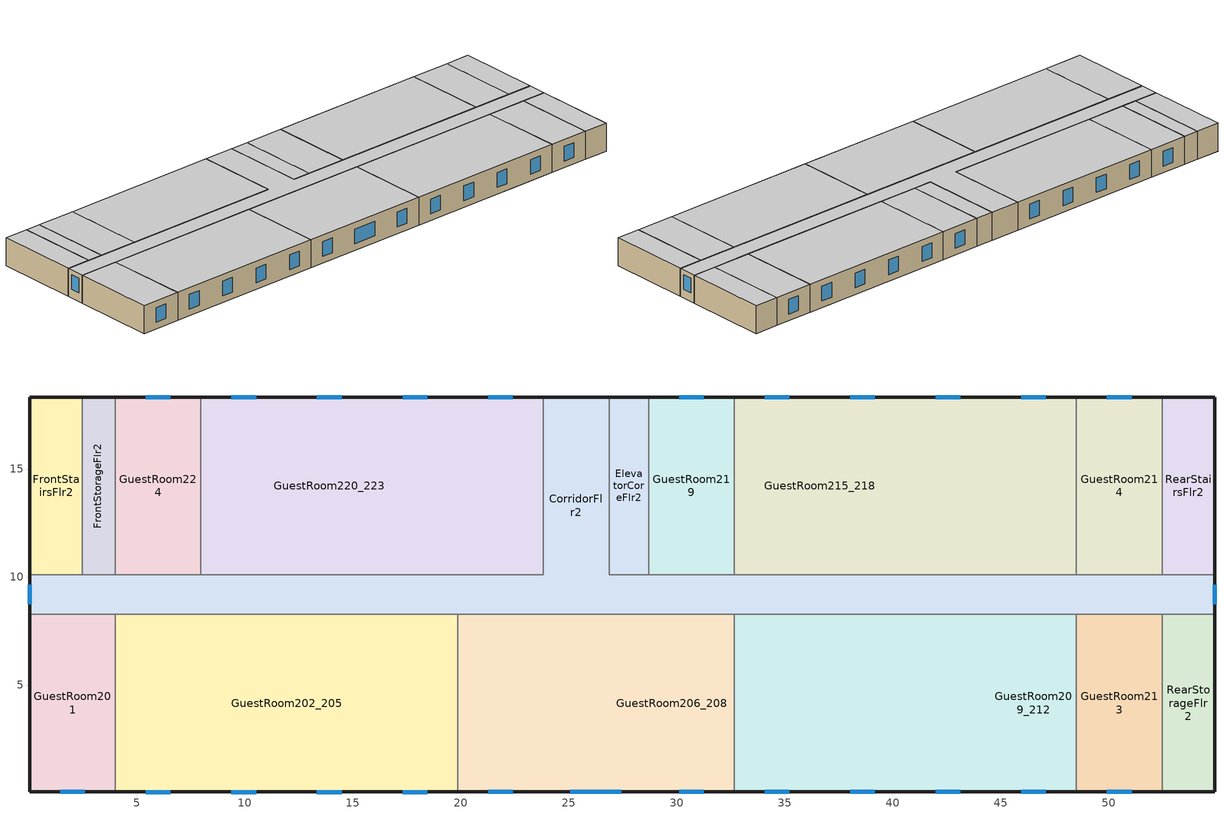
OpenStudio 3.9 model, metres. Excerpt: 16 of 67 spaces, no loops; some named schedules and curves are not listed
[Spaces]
CorridorFlr2
 floor to CorridorFlr1: 26.87,18.34 26.87,10.11 54.91,10.11 54.91,8.28 0.05,8.28 0.05,10.11 23.82,10.11 23.82,18.34 z3.35
 wall outside: 0.05,10.11 0.05,8.28 / 54.91,8.28 54.91,10.11 / 26.87,18.34 23.82,18.34 z3.35:6.1
 wall to GuestRoom201: 0.05,8.28 4.01,8.28 z3.35:6.1
 wall to GuestRoom213: 48.51,8.28 52.47,8.28 z3.35:6.1
 wall to GuestRoom219: 32.66,10.11 28.7,10.11 z3.35:6.1
 wall to GuestRoom209_212: 32.66,8.28 48.51,8.28 z3.35:6.1
 wall to FrontStorageFlr2: 4.01,10.11 2.49,10.11 z3.35:6.1
 wall to RearStairsFlr2: 54.91,10.11 52.47,10.11 z3.35:6.1
 wall to ElevatorCoreFlr2: 28.7,10.11 26.87,10.11 26.87,18.34 z3.35:6.1
 wall to GuestRoom215_218: 48.51,10.11 32.66,10.11 z3.35:6.1
 wall to RearStorageFlr2: 52.47,8.28 54.91,8.28 z3.35:6.1
 wall to FrontStairsFlr2: 2.49,10.11 0.05,10.11 z3.35:6.1
 wall to GuestRoom206_208: 19.86,8.28 32.66,8.28 z3.35:6.1
 wall to GuestRoom220_223: 23.82,18.34 23.82,10.11 7.97,10.11 z3.35:6.1
 wall to GuestRoom202_205: 4.01,8.28 19.86,8.28 z3.35:6.1
 wall to GuestRoom224: 7.97,10.11 4.01,10.11 z3.35:6.1
 wall to GuestRoom214: 52.47,10.11 48.51,10.11 z3.35:6.1
 window: 0.05,9.66 0.05,8.73 / 54.91,8.73 54.91,9.66 z4.19:5.61
 ceiling to CorridorFlr3: 54.91,8.28 54.91,10.11 26.87,10.11 26.87,18.34 23.82,18.34 23.82,10.11 0.05,10.11 0.05,8.28 z6.1
GuestRoom201
 floor to FrontLoungeFlr1: 4.01,8.28 4.01,0.05 0.05,0.05 0.05,8.28 z3.35
 wall outside: 0.05,8.28 0.05,0.05 4.01,0.05 z3.35:6.1
 wall to GuestRoom202_205: 4.01,0.05 4.01,8.28 z3.35:6.1
 window: 1.46,0.05 2.6,0.05 z4:5.45
 ceiling to GuestRoom301: 4.01,0.05 4.01,8.28 0.05,8.28 0.05,0.05 z6.1
GuestRoom220_223
 floor to FrontOfficeFlr1: 19.86,18.34 19.86,10.11 7.97,10.11 7.97,18.34 z3.35
 floor to ExerciseCenterFlr1: 23.82,18.34 23.82,10.11 19.86,10.11 19.86,18.34 z3.35
 wall outside: 23.82,18.34 7.97,18.34 z3.35:6.1
 wall to GuestRoom224: 7.97,18.34 7.97,10.11 z3.35:6.1
 window: 22.41,18.34 21.27,18.34 / 18.45,18.34 17.31,18.34 / 14.49,18.34 13.35,18.34 / 10.52,18.34 9.39,18.34 z4:5.45
 ceiling to GuestRoom320_323: 23.82,10.11 23.82,18.34 7.97,18.34 7.97,10.11 z6.1
GuestRoom202_205
 floor to FrontLoungeFlr1: 19.86,8.28 19.86,0.05 4.01,0.05 4.01,8.28 z3.35
 wall outside: 4.01,0.05 19.86,0.05 z3.35:6.1
 wall to GuestRoom206_208: 19.86,0.05 19.86,8.28 z3.35:6.1
 window: 17.31,0.05 18.45,0.05 / 9.39,0.05 10.52,0.05 / 13.35,0.05 14.49,0.05 / 5.42,0.05 6.56,0.05 z4:5.45
 ceiling to GuestRoom302_305: 19.86,0.05 19.86,8.28 4.01,8.28 4.01,0.05 z6.1
GuestRoom219
 floor to LaundryRoomFlr1: 32.66,18.34 32.66,10.11 28.7,10.11 28.7,18.34 z3.35
 wall outside: 32.66,18.34 28.7,18.34 z3.35:6.1
 wall to GuestRoom215_218: 32.66,10.11 32.66,18.34 z3.35:6.1
 wall to ElevatorCoreFlr2: 28.7,18.34 28.7,10.11 z3.35:6.1
 window: 31.25,18.34 30.11,18.34 z4:5.45
 ceiling to GuestRoom319: 32.66,10.11 32.66,18.34 28.7,18.34 28.7,10.11 z6.1
GuestRoom215_218
 floor to EmployeeLoungeFlr1: 44.55,18.34 44.55,10.11 40.59,10.11 40.59,18.34 z3.35
 floor to LaundryRoomFlr1: 40.59,18.34 40.59,10.11 32.66,10.11 32.66,18.34 z3.35
 floor to GuestRoom105: 48.51,18.34 48.51,10.11 44.55,10.11 44.55,18.34 z3.35
 wall outside: 48.51,18.34 32.66,18.34 z3.35:6.1
 wall to GuestRoom214: 48.51,10.11 48.51,18.34 z3.35:6.1
 window: 43.14,18.34 42,18.34 / 39.18,18.34 38.04,18.34 / 47.1,18.34 45.96,18.34 / 35.21,18.34 34.07,18.34 z4:5.45
 ceiling to GuestRoom315_318: 48.51,10.11 48.51,18.34 32.66,18.34 32.66,10.11 z6.1
GuestRoom213
 floor to GuestRoom103: 52.47,8.28 52.47,0.05 48.51,0.05 48.51,8.28 z3.35
 wall outside: 48.51,0.05 52.47,0.05 z3.35:6.1
 wall to GuestRoom209_212: 48.51,8.28 48.51,0.05 z3.35:6.1
 wall to RearStorageFlr2: 52.47,0.05 52.47,8.28 z3.35:6.1
 window: 49.92,0.05 51.06,0.05 z4:5.45
 ceiling to GuestRoom313: 52.47,0.05 52.47,8.28 48.51,8.28 48.51,0.05 z6.1
FrontStorageFlr2
 floor to FrontStorageFlr1: 4.01,18.34 4.01,10.11 2.49,10.11 2.49,18.34 z3.35
 wall outside: 4.01,18.34 2.49,18.34 z3.35:6.1
 wall to FrontStairsFlr2: 2.49,18.34 2.49,10.11 z3.35:6.1
 wall to GuestRoom224: 4.01,10.11 4.01,18.34 z3.35:6.1
 ceiling to FrontStorageFlr3: 4.01,10.11 4.01,18.34 2.49,18.34 2.49,10.11 z6.1
GuestRoom206_208
 floor to RestroomFlr1: 23.82,8.28 23.82,0.05 19.86,0.05 19.86,8.28 z3.35
 floor to CorridorFlr1: 26.87,8.28 26.87,0.05 23.82,0.05 23.82,8.28 z3.35
 floor to MeetingRoomFlr1: 32.66,8.28 32.66,0.05 26.87,0.05 26.87,8.28 z3.35
 wall outside: 19.86,0.05 32.66,0.05 z3.35:6.1
 wall to GuestRoom209_212: 32.66,0.05 32.66,8.28 z3.35:6.1
 window: 25.08,0.05 27.44,0.05 / 21.27,0.05 22.41,0.05 / 30.11,0.05 31.25,0.05 z4:5.45
 ceiling to GuestRoom306_308: 32.66,0.05 32.66,8.28 19.86,8.28 19.86,0.05 z6.1
RearStorageFlr2
 floor to RearStorageFlr1: 54.91,8.28 54.91,0.05 52.47,0.05 52.47,8.28 z3.35
 wall outside: 52.47,0.05 54.91,0.05 54.91,8.28 z3.35:6.1
 ceiling to RearStorageFlr3: 54.91,0.05 54.91,8.28 52.47,8.28 52.47,0.05 z6.1
ElevatorCoreFlr2
 floor to ElevatorCoreFlr1: 28.7,18.34 28.7,10.11 26.87,10.11 26.87,18.34 z3.35
 wall outside: 28.7,18.34 26.87,18.34 z3.35:6.1
 ceiling to ElevatorCoreFlr3: 28.7,10.11 28.7,18.34 26.87,18.34 26.87,10.11 z6.1
GuestRoom224
 floor to FrontOfficeFlr1: 7.97,18.34 7.97,10.11 4.01,10.11 4.01,18.34 z3.35
 wall outside: 7.97,18.34 4.01,18.34 z3.35:6.1
 window: 6.56,18.34 5.42,18.34 z4:5.45
 ceiling to GuestRoom324: 7.97,10.11 7.97,18.34 4.01,18.34 4.01,10.11 z6.1
RearStairsFlr2
 floor to RearStairsFlr1: 54.91,18.34 54.91,10.11 52.47,10.11 52.47,18.34 z3.35
 wall outside: 54.91,10.11 54.91,18.34 52.47,18.34 z3.35:6.1
 wall to GuestRoom214: 52.47,18.34 52.47,10.11 z3.35:6.1
 ceiling to RearStairsFlr3: 54.91,10.11 54.91,18.34 52.47,18.34 52.47,10.11 z6.1
FrontStairsFlr2
 floor to FrontStairsFlr1: 2.49,18.34 2.49,10.11 0.05,10.11 0.05,18.34 z3.35
 wall outside: 2.49,18.34 0.05,18.34 0.05,10.11 z3.35:6.1
 ceiling to FrontStairsFlr3: 2.49,10.11 2.49,18.34 0.05,18.34 0.05,10.11 z6.1
GuestRoom209_212
 floor to GuestRoom102: 48.51,8.28 48.51,0.05 44.55,0.05 44.55,8.28 z3.35
 floor to GuestRoom101: 44.55,8.28 44.55,0.05 40.59,0.05 40.59,8.28 z3.35
 floor to MeetingRoomFlr1: 36.62,8.28 36.62,0.05 32.66,0.05 32.66,8.28 z3.35
 floor to MechanicalRoomFlr1: 40.59,8.28 40.59,0.05 36.62,0.05 36.62,8.28 z3.35
 wall outside: 32.66,0.05 48.51,0.05 z3.35:6.1
 window: 34.07,0.05 35.21,0.05 / 38.04,0.05 39.18,0.05 / 45.96,0.05 47.1,0.05 / 42,0.05 43.14,0.05 z4:5.45
 ceiling to GuestRoom309_312: 48.51,0.05 48.51,8.28 32.66,8.28 32.66,0.05 z6.1
GuestRoom214
 floor to GuestRoom104: 52.47,18.34 52.47,10.11 48.51,10.11 48.51,18.34 z3.35
 wall outside: 52.47,18.34 48.51,18.34 z3.35:6.1
 window: 51.06,18.34 49.92,18.34 z4:5.45
 ceiling to GuestRoom314: 52.47,10.11 52.47,18.34 48.51,18.34 48.51,10.11 z6.1
[Building]
-SmallHotel-ASHRAE 169-2013-4A created: 2025-11-20 23:47:38 +0000: North Axis {deg}=180; Default Construction Set=90.1-2016 - SmHotel - ASHRAE 169-2013-4A; Standards Number of Stories=4; Standards Number of Above Ground Stories=4; Standards Building Type=SmallHotel
[Site]
New York-John F Kennedy Intl AP_NY_USA: Latitude {deg}=40.65; Longitude {deg}=-73.8; Time Zone {hr}=-5; Elevation {m}=5
[SizingPeriod:DesignDay] Barometric Pressure {Pa}=101241; Rain Indicator=No; Snow Indicator=No; Day of Month=21; Daylight Saving Time Indicator=No; Humidity Condition Type=Wetbulb; Dry-Bulb Temperature Range Modifier Type=DefaultMultipliers
Name | Maximum Dry-Bulb Temperature {C} | Daily Dry-Bulb Temperature Range {deltaC} | Wind Speed {m/s} | Wind Direction {deg} | Month | Day Type | Wetbulb or DewPoint at Maximum Dry-Bulb {C} | Solar Model Indicator | ASHRAE Clear Sky Optical Depth for Beam Irradiance | ASHRAE Clear Sky Optical Depth for Diffuse Irradiance | Sky Clearness
New.York-John.F.Kennedy.Intl.AP_NY_USA Ann Clg .4% Condns DB=>MWB | 32.1 | 7.4 | 5.6 | 230 | 7 | SummerDesignDay | 23.1 | ASHRAETau | 0.541 | 1.8
New.York-John.F.Kennedy.Intl.AP_NY_USA Ann Clg .4% Condns WB=>MDB | 29.1 | 7.4 | 5.6 | 230 | 7 | SummerDesignDay | 25 | ASHRAETau | 0.541 | 1.8
New.York-John.F.Kennedy.Intl.AP_NY_USA Ann Htg 99.6% Condns DB | -10.7 | 0 | 7.5 | 320 | 1 | WinterDesignDay | -10.7 | ASHRAEClearSky |  |  | 0
[ClimateZones]
Climate Zone Institution Name 1=ASHRAE; Climate Zone Document Name 1=ANSI/ASHRAE Standard 169; Climate Zone Document Year 1=2006; Climate Zone Value 1=4A
[Site:WaterMainsTemperature]
Calculation Method=Correlation; Annual Average Outdoor Air Temperature {C}=12.4667; Maximum Difference In Monthly Average Outdoor Air Temperatures {deltaC}=25.2
[Site:GroundTemperature:Shallow]
6, 2.1, 1.1, 2, 7.2, 13.1, 18.7, 22.7, 23.9, 22, 17.5, 11.7
[Site:GroundTemperature:Deep]
11.8, 9, 7.2, 6.7, 7.7, 10.1, 13, 15.9, 17.8, 18.2, 17.1, 14.8
[Site:GroundTemperature:FCfactorMethod]
January Ground Temperature {C}=14; February Ground Temperature {C}=7.3; March Ground Temperature {C}=3.3; April Ground Temperature {C}=1.2; May Ground Temperature {C}=-0.2; June Ground Temperature {C}=5.6; July Ground Temperature {C}=10.9; August Ground Temperature {C}=16.1; September Ground Temperature {C}=21.7; October Ground Temperature {C}=25; November Ground Temperature {C}=24.8; December Ground Temperature {C}=19.9
[Material:NoMass] Thermal Absorptance=0.9; Solar Absorptance=0.7
Name | Roughness | Thermal Resistance {m2-K/W} | Visible Absorptance
CP02 CARPET PAD | VeryRough | 0.21648 | 0.8
Typical Insulation R-14.97; Typical Insulation R-14.97 1 | Smooth | 2.63723 | 0.7
Typical Carpet Pad | Smooth | 0.21648 | 0.8
Typical Insulation R-13.45; Typical Insulation R-13.45 1; Typical Insulation R-13.45 2; Typical Insulation R-13.45 5 | Smooth | 2.368 | 0.7
Typical Insulation R-30.13; Typical Insulation R-30.13 1; Typical Insulation R-30.13 2; Typical Insulation R-30.13 5 | Smooth | 5.30668 | 0.7
Typical Insulation R-1.85; Typical Insulation R-1.85 1; Typical Insulation R-1.85 2; Typical Insulation R-1.85 5 | Smooth | 0.326262 | 0.7
Typical Insulation R-2.38; Typical Insulation R-2.38 1; Typical Insulation R-2.38 2; Typical Insulation R-2.38 5 | Smooth | 0.418404 | 0.7
Typical Insulation R-17.04; Typical Insulation R-17.04 1 | Smooth | 3.00072 | 0.7
[Material] Thermal Absorptance=0.9
Name | Roughness | Thickness {m} | Conductivity {W/m-K} | Density {kg/m3} | Specific Heat {J/kg-K} | Solar Absorptance | Visible Absorptance
4 in. Normalweight Concrete Floor | MediumRough | 0.1016 | 2.31 | 2322 | 832 | 0.7 | 0.7
25mm Stucco | Smooth | 0.0254 | 0.72 | 1856 | 840 | 0.7 | 0.7
5/8 in. Gypsum Board | MediumSmooth | 0.0159 | 0.16 | 800 | 1090 | 0.7 | 0.7
Roof Membrane | VeryRough | 0.0095 | 0.16 | 1121.29 | 1460 | 0.7 | 0.7
Metal Roof Surface; F08 Metal surface | Smooth | 0.0008 | 45.28 | 7824 | 500 | 0.7 | 0.7
1/2 in. Gypsum Board | Smooth | 0.0127 | 0.16 | 800 | 1090 | 0.7 | 0.5
8 in. Normalweight Concrete Floor | MediumRough | 0.2032 | 2.31 | 2322 | 832 | 0.7 | 0.7
8 in. Concrete Block Basement Wall | MediumRough | 0.2032 | 1.326 | 1842 | 912 | 0.7 | 0.7
G05 25mm wood | MediumSmooth | 0.0254 | 0.15 | 608 | 1630 | 0.5 | 0.5
6 in. Normalweight Concrete Floor | MediumRough | 0.1524 | 2.31 | 2322 | 832 | 0.7 | 0.7
[DefaultConstructionSet] Interior Partition Construction=Typical Interior Partition
Name | Default Exterior Surface Constructions | Default Interior Surface Constructions | Default Ground Contact Surface Constructions | Default Exterior SubSurface Constructions | Default Interior SubSurface Constructions
90.1-2016 - SmHotel - ASHRAE 169-2013-4A | Default Surface Constructions 1 | Default Surface Constructions 2 | Default Surface Constructions 3 | Default Sub Surface Constructions 1 | Default Sub Surface Constructions 2
90.1-2016 - SmHotel - GuestRoom123Occ - ASHRAE 169-2013-4A | Default Surface Constructions 4 | Default Surface Constructions 5 | Default Surface Constructions 6 | Default Sub Surface Constructions 3 | Default Sub Surface Constructions 4
90.1-2016 - SmHotel - GuestRoom123Vac - ASHRAE 169-2013-4A | Default Surface Constructions 7 | Default Surface Constructions 8 | Default Surface Constructions 9 | Default Sub Surface Constructions 5 | Default Sub Surface Constructions 6
90.1-2016 - SmHotel - ASHRAE 169-2013-4A 1 | Default Surface Constructions 16 | Default Surface Constructions 17 | Default Surface Constructions 18 | Default Sub Surface Constructions 11 | Default Sub Surface Constructions 12
[DefaultSurfaceConstructions]
Name | Floor Construction | Wall Construction | Roof Ceiling Construction
Default Surface Constructions 1 | Typical Insulated Exterior Mass Floor R-17.54 | Typical Insulated Steel Framed Exterior Wall R-15.63 | Typical IEAD Roof R-31.25
Default Surface Constructions 2; Default Surface Constructions 5; Default Surface Constructions 8; Default Surface Constructions 17 | int_slab_floor_smallhotel | int_wall_smallhotel | int_slab_ceiling_smallhotel
Default Surface Constructions 3; Default Surface Constructions 18 | Typical Insulated Carpeted 8in Slab Floor | Typical Insulated Basement Mass Wall
Default Surface Constructions 4 | Typical Insulated Exterior Mass Floor R-19.61 | Typical Insulated Steel Framed Exterior Wall R-15.63 1 | Typical IEAD Roof R-31.25 1
Default Surface Constructions 6; Default Surface Constructions 9 | Typical Insulated Carpeted 6in Slab Floor | Typical Insulated Basement Mass Wall
Default Surface Constructions 7 | Typical Insulated Exterior Mass Floor R-19.61 1 | Typical Insulated Steel Framed Exterior Wall R-15.63 2 | Typical IEAD Roof R-31.25 2
Default Surface Constructions 16 | Typical Insulated Exterior Mass Floor R-17.54 1 | Typical Insulated Steel Framed Exterior Wall R-15.63 5 | Typical IEAD Roof R-31.25 5
[Construction]
Typical Insulated Exterior Mass Floor R-17.54: Typical Insulation R-14.97, 4 in. Normalweight Concrete Floor, Typical Carpet Pad
Typical Insulated Steel Framed Exterior Wall R-15.63: 25mm Stucco, 5/8 in. Gypsum Board, Typical Insulation R-13.45, 5/8 in. Gypsum Board
Typical IEAD Roof R-31.25: Roof Membrane, Typical Insulation R-30.13, Metal Roof Surface
int_slab_floor_smallhotel: 4 in. Normalweight Concrete Floor, CP02 CARPET PAD
int_wall_smallhotel: 1/2 in. Gypsum Board, 1/2 in. Gypsum Board
int_slab_ceiling_smallhotel: CP02 CARPET PAD, 4 in. Normalweight Concrete Floor
Typical Insulated Carpeted 8in Slab Floor: 8 in. Normalweight Concrete Floor, Typical Carpet Pad
Typical Insulated Basement Mass Wall: 8 in. Concrete Block Basement Wall
U 0.38 SHGC 0.36 Simple Glazing: U 0.38 SHGC 0.36 Simple Glazing
U 0.46 SHGC 0.36 Simple Glazing: U 0.46 SHGC 0.36 Simple Glazing
Typical Insulated Metal Door R-2.7: F08 Metal surface, Typical Insulation R-1.85
U 0.68 SHGC 0.36 Simple Glazing: U 0.68 SHGC 0.36 Simple Glazing
Typical Overhead Door R-3.23: Typical Insulation R-2.38
U 0.5 SHGC 0.4 Simple Glazing: U 0.5 SHGC 0.4 Simple Glazing
Typical Interior Window: Clear 3mm
Typical Interior Door; Typical Interior Partition: G05 25mm wood
Typical Insulated Exterior Mass Floor R-19.61: Typical Insulation R-17.04, 4 in. Normalweight Concrete Floor, Typical Carpet Pad
Typical Insulated Steel Framed Exterior Wall R-15.63 1: 25mm Stucco, 5/8 in. Gypsum Board, Typical Insulation R-13.45 1, 5/8 in. Gypsum Board
Typical IEAD Roof R-31.25 1: Roof Membrane, Typical Insulation R-30.13 1, Metal Roof Surface
Typical Insulated Carpeted 6in Slab Floor: 6 in. Normalweight Concrete Floor, Typical Carpet Pad
Typical Insulated Metal Door R-2.7 1: F08 Metal surface, Typical Insulation R-1.85 1
Typical Overhead Door R-3.23 1: Typical Insulation R-2.38 1
Typical Insulated Exterior Mass Floor R-19.61 1: Typical Insulation R-17.04 1, 4 in. Normalweight Concrete Floor, Typical Carpet Pad
Typical Insulated Steel Framed Exterior Wall R-15.63 2: 25mm Stucco, 5/8 in. Gypsum Board, Typical Insulation R-13.45 2, 5/8 in. Gypsum Board
Typical IEAD Roof R-31.25 2: Roof Membrane, Typical Insulation R-30.13 2, Metal Roof Surface
Typical Insulated Metal Door R-2.7 2: F08 Metal surface, Typical Insulation R-1.85 2
Typical Overhead Door R-3.23 2: Typical Insulation R-2.38 2
Typical Insulated Exterior Mass Floor R-17.54 1: Typical Insulation R-14.97 1, 4 in. Normalweight Concrete Floor, Typical Carpet Pad
Typical Insulated Steel Framed Exterior Wall R-15.63 5: 25mm Stucco, 5/8 in. Gypsum Board, Typical Insulation R-13.45 5, 5/8 in. Gypsum Board
Typical IEAD Roof R-31.25 5: Roof Membrane, Typical Insulation R-30.13 5, Metal Roof Surface
Typical Insulated Metal Door R-2.7 5: F08 Metal surface, Typical Insulation R-1.85 5
Typical Overhead Door R-3.23 5: Typical Insulation R-2.38 5
[DefaultSubSurfaceConstructions]
Name | Fixed Window Construction | Operable Window Construction | Door Construction | Glass Door Construction | Overhead Door Construction | Skylight Construction | Tubular Daylight Dome Construction | Tubular Daylight Diffuser Construction
Default Sub Surface Constructions 1 | U 0.38 SHGC 0.36 Simple Glazing | U 0.46 SHGC 0.36 Simple Glazing | Typical Insulated Metal Door R-2.7 | U 0.68 SHGC 0.36 Simple Glazing | Typical Overhead Door R-3.23 | U 0.5 SHGC 0.4 Simple Glazing | Typical Interior Window | Typical Interior Window
Default Sub Surface Constructions 2; Default Sub Surface Constructions 4; Default Sub Surface Constructions 6; Default Sub Surface Constructions 12 | Typical Interior Window | Typical Interior Window | Typical Interior Door
Default Sub Surface Constructions 3 | U 0.38 SHGC 0.36 Simple Glazing | U 0.46 SHGC 0.36 Simple Glazing | Typical Insulated Metal Door R-2.7 1 | U 0.68 SHGC 0.36 Simple Glazing | Typical Overhead Door R-3.23 1 | U 0.5 SHGC 0.4 Simple Glazing | Typical Interior Window | Typical Interior Window
Default Sub Surface Constructions 5 | U 0.38 SHGC 0.36 Simple Glazing | U 0.46 SHGC 0.36 Simple Glazing | Typical Insulated Metal Door R-2.7 2 | U 0.68 SHGC 0.36 Simple Glazing | Typical Overhead Door R-3.23 2 | U 0.5 SHGC 0.4 Simple Glazing | Typical Interior Window | Typical Interior Window
Default Sub Surface Constructions 11 | U 0.38 SHGC 0.36 Simple Glazing | U 0.46 SHGC 0.36 Simple Glazing | Typical Insulated Metal Door R-2.7 5 | U 0.68 SHGC 0.36 Simple Glazing | Typical Overhead Door R-3.23 5 | U 0.5 SHGC 0.4 Simple Glazing | Typical Interior Window | Typical Interior Window
[WindowMaterial:SimpleGlazingSystem] Visible Transmittance=0.81
Name | U-Factor {W/m2-K} | Solar Heat Gain Coefficient
U 0.38 SHGC 0.36 Simple Glazing | 2.15774 | 0.36
U 0.46 SHGC 0.36 Simple Glazing | 2.612 | 0.36
U 0.68 SHGC 0.36 Simple Glazing | 3.86122 | 0.36
U 0.5 SHGC 0.4 Simple Glazing | 2.83913 | 0.4
[WindowMaterial:Glazing]
Clear 3mm: Optical Data Type=SpectralAverage; Thickness {m}=0.003; Solar Transmittance at Normal Incidence=0.837; Front Side Solar Reflectance at Normal Incidence=0.075; Back Side Solar Reflectance at Normal Incidence=0.075; Visible Transmittance at Normal Incidence=0.898; Front Side Visible Reflectance at Normal Incidence=0.081; Back Side Visible Reflectance at Normal Incidence=0.081; Infrared Transmittance at Normal Incidence=0; Front Side Infrared Hemispherical Emissivity=0.84; Back Side Infrared Hemispherical Emissivity=0.84; Conductivity {W/m-K}=0.9; Dirt Correction Factor for Solar and Visible Transmittance=1; Solar Diffusing=No
[Space] Default Construction Set=90.1-2016 - SmHotel - ASHRAE 169-2013-4A 1; Building Story=BuildingStory2
Name | Space Type | Thermal Zone
GuestRoom209_212 | SmallHotel GuestRoom123Occ | GuestRoom209_212 ZN
CorridorFlr2 | SmallHotel Corridor | CorridorFlr2 ZN
FrontStairsFlr2 | SmallHotel Stair | FrontStairsFlr2 ZN
GuestRoom224 | SmallHotel GuestRoom123Occ | GuestRoom224 ZN
GuestRoom215_218 | SmallHotel GuestRoom123Vac | GuestRoom215_218 ZN
GuestRoom201 | SmallHotel GuestRoom123Vac | GuestRoom201 ZN
GuestRoom220_223 | SmallHotel GuestRoom123Occ | GuestRoom220_223 ZN
GuestRoom202_205 | SmallHotel GuestRoom123Occ | GuestRoom202_205 ZN
GuestRoom219 | SmallHotel GuestRoom123Occ | GuestRoom219 ZN
GuestRoom213 | SmallHotel GuestRoom123Occ | GuestRoom213 ZN
RearStorageFlr2 | SmallHotel Storage | RearStorageFlr2 ZN
FrontStorageFlr2 | SmallHotel Storage | FrontStorageFlr2 ZN
GuestRoom206_208 | SmallHotel GuestRoom123Occ | GuestRoom206_208 ZN
ElevatorCoreFlr2 | SmallHotel ElevatorCore | ElevatorCoreFlr2 ZN
RearStairsFlr2 | SmallHotel Stair | RearStairsFlr2 ZN
GuestRoom214 | SmallHotel GuestRoom123Occ | GuestRoom214 ZN
[BuildingStory]
BuildingStory2
[SpaceType] Standards Building Type=SmallHotel
Name | Default Schedule Set | Design Specification Outdoor Air Object | Standards Space Type | Default Construction Set
SmallHotel Corridor | SmallHotel Corridor Schedule Set | SmallHotel Corridor Ventilation | Corridor
SmallHotel ElevatorCore | SmallHotel ElevatorCore Schedule Set | SmallHotel ElevatorCore Ventilation | ElevatorCore
SmallHotel Stair | SmallHotel Stair Schedule Set | SmallHotel Stair Ventilation | Stair
SmallHotel Storage | SmallHotel Storage Schedule Set | SmallHotel Storage Ventilation | Storage
SmallHotel GuestRoom123Occ | SmallHotel GuestRoom123Occ Schedule Set | SmallHotel GuestRoom123Occ Ventilation | GuestRoom123Occ | 90.1-2016 - SmHotel - GuestRoom123Occ - ASHRAE 169-2013-4A
SmallHotel GuestRoom123Vac | SmallHotel GuestRoom123Vac Schedule Set | SmallHotel GuestRoom123Vac Ventilation | GuestRoom123Vac | 90.1-2016 - SmHotel - GuestRoom123Vac - ASHRAE 169-2013-4A
[Lights:Definition] Design Level Calculation Method=Watts/Area; Fraction Radiant=0.7; Fraction Visible=0.2; Return Air Fraction=0
Name | Watts per Space Floor Area {W/m2}
SmallHotel Corridor Lights Definition | 7.10418
SmallHotel GuestRoom123Occ Lights Definition; SmallHotel GuestRoom123Vac Lights Definition | 8.28821
SmallHotel Stair Lights Definition | 6.24307
SmallHotel Storage Lights Definition | 4.9514
[Lights] Fraction Replaceable=1
Name | Lights Definition | Space or SpaceType
SmallHotel Corridor Lights | SmallHotel Corridor Lights Definition | SmallHotel Corridor
SmallHotel GuestRoom123Occ Lights | SmallHotel GuestRoom123Occ Lights Definition | SmallHotel GuestRoom123Occ
SmallHotel GuestRoom123Vac Lights | SmallHotel GuestRoom123Vac Lights Definition | SmallHotel GuestRoom123Vac
SmallHotel Stair Lights | SmallHotel Stair Lights Definition | SmallHotel Stair
SmallHotel Storage Lights | SmallHotel Storage Lights Definition | SmallHotel Storage
[DesignSpecification:OutdoorAir] Outdoor Air Method=Sum
Name | Outdoor Air Flow per Floor Area {m3/s-m2} | Outdoor Air Flow per Person {m3/s-person}
SmallHotel Corridor Ventilation; SmallHotel Stair Ventilation | 0.0003048
SmallHotel ElevatorCore Ventilation; SmallHotel Storage Ventilation | 0.0006096
SmallHotel GuestRoom123Occ Ventilation; SmallHotel GuestRoom123Vac Ventilation | 0.0003048 | 0.00235974
[DefaultScheduleSet]
Name | Number of People Schedule | People Activity Level Schedule | Lighting Schedule | Electric Equipment Schedule
SmallHotel Corridor Schedule Set | HotelSmall AlwaysOff | HotelSmall Activity_Sch | HotelSmall BLDG_LIGHT_CORRIDOR_SCH_2013 | HotelSmall AlwaysOff
SmallHotel ElevatorCore Schedule Set |  |  | HotelSmall AlwaysOff | HotelSmall BLDG_ELEVATORS
SmallHotel GuestRoom123Occ Schedule Set | HotelSmall GuestRoom_Occ_Sch | HotelSmall Activity_Sch | HotelSmall BLDG_LIGHT_GUESTROOM_SCH_2013 | HotelSmall GuestRoom_Eqp_Sch_Adva
SmallHotel GuestRoom123Vac Schedule Set | HotelSmall AlwaysOff | HotelSmall Activity_Sch | HotelSmall AlwaysOff | HotelSmall AlwaysOff
SmallHotel Stair Schedule Set | HotelSmall AlwaysOff | HotelSmall Activity_Sch | HotelSmall BLDG_LIGHT_STAIR_SCH | HotelSmall AlwaysOff
SmallHotel Storage Schedule Set | HotelSmall AlwaysOff | HotelSmall Activity_Sch | HotelSmall BLDG_LIGHT_STORAGE_SCH | HotelSmall AlwaysOff
[ThermostatSetpoint:DualSetpoint]
Name | Heating Setpoint Temperature Schedule | Cooling Setpoint Temperature Schedule
SmallHotel Corridor Thermostat 2 | HotelSmall CommonArea_HtgSP_Sch | HotelSmall CommonArea_ClgSP_Sch
SmallHotel ElevatorCore Thermostat 1
SmallHotel Stair Thermostat 2; SmallHotel Storage Thermostat 2; SmallHotel Stair Thermostat 5; SmallHotel Storage Thermostat 5 | HotelSmall SemiHeated_HtgSP_Sch | SmallHotel UnitHeater ClgSP Sch
SmallHotel GuestRoom123Vac Thermostat 3; SmallHotel GuestRoom123Vac Thermostat 4 | HotelSmall VacGuestRoom_HtgSP_Sch | HotelSmall VacGuestRoom_ClgSP_Sch
SmallHotel GuestRoom123Occ Thermostat 4; SmallHotel GuestRoom123Occ Thermostat 5; SmallHotel GuestRoom123Occ Thermostat 6; SmallHotel GuestRoom123Occ Thermostat 7; SmallHotel GuestRoom123Occ Thermostat 8; SmallHotel GuestRoom123Occ Thermostat 9; SmallHotel GuestRoom123Occ Thermostat 10; SmallHotel GuestRoom123Occ Thermostat 11 | HotelSmall Adva_OccGuestRoom_HtgSP_Sch | HotelSmall Adva_OccGuestRoom_ClgSP_Sch
[ElectricEquipment:Definition] Design Level Calculation Method=Watts/Area; Watts per Space Floor Area {W/m2}=11.8403; Fraction Latent=0; Fraction Radiant=0.5; Fraction Lost=0
SmallHotel GuestRoom123Occ Elec Equip Definition; SmallHotel GuestRoom123Vac Elec Equip Definition
[ElectricEquipment]
Name | Electric Equipment Definition | Space or SpaceType
SmallHotel GuestRoom123Occ Elec Equip | SmallHotel GuestRoom123Occ Elec Equip Definition | SmallHotel GuestRoom123Occ
SmallHotel GuestRoom123Vac Elec Equip | SmallHotel GuestRoom123Vac Elec Equip Definition | SmallHotel GuestRoom123Vac
[People:Definition] Number of People Calculation Method=People/Area; People per Space Floor Area {person/m2}=0.0459619; Fraction Radiant=0.3; Thermal Comfort Model Type 1=AdaptiveASH55
SmallHotel GuestRoom123Occ People Definition; SmallHotel GuestRoom123Vac People Definition
[People] Work Efficiency Schedule=Work Efficiency Schedule; Clothing Insulation Schedule=Clothing Schedule; Air Velocity Schedule=Air Velocity Schedule; Multiplier=1
Name | People Definition | Space or SpaceType
SmallHotel GuestRoom123Occ People | SmallHotel GuestRoom123Occ People Definition | SmallHotel GuestRoom123Occ
SmallHotel GuestRoom123Vac People | SmallHotel GuestRoom123Vac People Definition | SmallHotel GuestRoom123Vac
[SpaceInfiltration:DesignFlowRate] Design Flow Rate Calculation Method=Flow/ExteriorArea; Flow per Exterior Surface Area {m3/s-m2}=0.000570329; Constant Term Coefficient=0.0287; Temperature Term Coefficient=0.0086; Velocity Term Coefficient=0; Velocity Squared Term Coefficient=0.0086
Name | Space or SpaceType | Schedule
GuestRoom214 HVAC On Infiltration | GuestRoom214 | Infiltration HVAC On Schedule
GuestRoom214 HVAC Off Infiltration | GuestRoom214 | Infiltration HVAC Off Schedule
RearStairsFlr2 HVAC On Infiltration | RearStairsFlr2 | Infiltration HVAC On Schedule
RearStairsFlr2 HVAC Off Infiltration | RearStairsFlr2 | Infiltration HVAC Off Schedule
GuestRoom215_218 HVAC On Infiltration | GuestRoom215_218 | Infiltration HVAC On Schedule
GuestRoom215_218 HVAC Off Infiltration | GuestRoom215_218 | Infiltration HVAC Off Schedule
GuestRoom224 HVAC On Infiltration | GuestRoom224 | Infiltration HVAC On Schedule
GuestRoom224 HVAC Off Infiltration | GuestRoom224 | Infiltration HVAC Off Schedule
GuestRoom209_212 HVAC On Infiltration | GuestRoom209_212 | Infiltration HVAC On Schedule
GuestRoom209_212 HVAC Off Infiltration | GuestRoom209_212 | Infiltration HVAC Off Schedule
GuestRoom220_223 HVAC On Infiltration | GuestRoom220_223 | Infiltration HVAC On Schedule
GuestRoom220_223 HVAC Off Infiltration | GuestRoom220_223 | Infiltration HVAC Off Schedule
CorridorFlr2 HVAC On Infiltration | CorridorFlr2 | Infiltration HVAC On Schedule
CorridorFlr2 HVAC Off Infiltration | CorridorFlr2 | Infiltration HVAC Off Schedule
FrontStairsFlr2 HVAC On Infiltration | FrontStairsFlr2 | Infiltration HVAC On Schedule
FrontStairsFlr2 HVAC Off Infiltration | FrontStairsFlr2 | Infiltration HVAC Off Schedule
GuestRoom202_205 HVAC On Infiltration | GuestRoom202_205 | Infiltration HVAC On Schedule
GuestRoom202_205 HVAC Off Infiltration | GuestRoom202_205 | Infiltration HVAC Off Schedule
GuestRoom201 HVAC On Infiltration | GuestRoom201 | Infiltration HVAC On Schedule
GuestRoom201 HVAC Off Infiltration | GuestRoom201 | Infiltration HVAC Off Schedule
GuestRoom219 HVAC On Infiltration | GuestRoom219 | Infiltration HVAC On Schedule
GuestRoom219 HVAC Off Infiltration | GuestRoom219 | Infiltration HVAC Off Schedule
GuestRoom213 HVAC On Infiltration | GuestRoom213 | Infiltration HVAC On Schedule
GuestRoom213 HVAC Off Infiltration | GuestRoom213 | Infiltration HVAC Off Schedule
RearStorageFlr2 HVAC On Infiltration | RearStorageFlr2 | Infiltration HVAC On Schedule
RearStorageFlr2 HVAC Off Infiltration | RearStorageFlr2 | Infiltration HVAC Off Schedule
FrontStorageFlr2 HVAC On Infiltration | FrontStorageFlr2 | Infiltration HVAC On Schedule
FrontStorageFlr2 HVAC Off Infiltration | FrontStorageFlr2 | Infiltration HVAC Off Schedule
ElevatorCoreFlr2 HVAC On Infiltration | ElevatorCoreFlr2 | Infiltration HVAC On Schedule
ElevatorCoreFlr2 HVAC Off Infiltration | ElevatorCoreFlr2 | Infiltration HVAC Off Schedule
GuestRoom206_208 HVAC On Infiltration | GuestRoom206_208 | Infiltration HVAC On Schedule
GuestRoom206_208 HVAC Off Infiltration | GuestRoom206_208 | Infiltration HVAC Off Schedule
[ThermalZone] Use Ideal Air Loads=No
Name | Thermostat | Primary Daylighting Control | Fraction of Zone Controlled by Primary Daylighting Control | Secondary Daylighting Control | Fraction of Zone Controlled by Secondary Daylighting Control
CorridorFlr2 ZN | SmallHotel Corridor Thermostat 2
ElevatorCoreFlr2 ZN | SmallHotel ElevatorCore Thermostat 1
FrontStairsFlr2 ZN | SmallHotel Stair Thermostat 2
FrontStorageFlr2 ZN | SmallHotel Storage Thermostat 2
GuestRoom201 ZN | SmallHotel GuestRoom123Vac Thermostat 3
GuestRoom202_205 ZN | SmallHotel GuestRoom123Occ Thermostat 4 | GuestRoom202_205 Daylt Sensor 1 | 0.208 | GuestRoom202_205 Daylt Sensor 2 | 0.208
GuestRoom206_208 ZN | SmallHotel GuestRoom123Occ Thermostat 5 | GuestRoom206_208 Daylt Sensor 1 | 0.217 | GuestRoom206_208 Daylt Sensor 2 | 0.217
GuestRoom209_212 ZN | SmallHotel GuestRoom123Occ Thermostat 6 | GuestRoom209_212 Daylt Sensor 1 | 0.208 | GuestRoom209_212 Daylt Sensor 2 | 0.208
GuestRoom213 ZN | SmallHotel GuestRoom123Occ Thermostat 7
GuestRoom214 ZN | SmallHotel GuestRoom123Occ Thermostat 8
GuestRoom215_218 ZN | SmallHotel GuestRoom123Vac Thermostat 4 | GuestRoom215_218 Daylt Sensor 1 | 0.208 | GuestRoom215_218 Daylt Sensor 2 | 0.208
GuestRoom219 ZN | SmallHotel GuestRoom123Occ Thermostat 9
GuestRoom220_223 ZN | SmallHotel GuestRoom123Occ Thermostat 10 | GuestRoom220_223 Daylt Sensor 1 | 0.208 | GuestRoom220_223 Daylt Sensor 2 | 0.208
GuestRoom224 ZN | SmallHotel GuestRoom123Occ Thermostat 11
RearStairsFlr2 ZN | SmallHotel Stair Thermostat 5
RearStorageFlr2 ZN | SmallHotel Storage Thermostat 5
[Sizing:Zone] Zone Cooling Design Supply Air Temperature Input Method=SupplyAirTemperature; Zone Cooling Design Supply Air Temperature Difference {deltaC}=11.11; Zone Heating Design Supply Air Temperature Input Method=SupplyAirTemperature; Zone Heating Design Supply Air Temperature Difference {deltaC}=11.11; Zone Heating Design Supply Air Humidity Ratio {kg-H2O/kg-air}=0.008; Cooling Design Air Flow Method=DesignDay; Heating Design Air Flow Method=DesignDay; Account for Dedicated Outdoor Air System=No; Dedicated Outdoor Air System Control Strategy=NeutralSupplyAir; Dedicated Outdoor Air Low Setpoint Temperature for Design {C}=autosize; Dedicated Outdoor Air High Setpoint Temperature for Design {C}=autosize; Zone Load Sizing Method=Sensible Load Only No Latent Load; Zone Latent Cooling Design Supply Air Humidity Ratio Input Method=HumidityRatioDifference; Zone Cooling Design Supply Air Humidity Ratio Difference {kgWater/kgDryAir}=0.005; Zone Latent Heating Design Supply Air Humidity Ratio Input Method=HumidityRatioDifference; Zone Humidification Design Supply Air Humidity Ratio Difference {kgWater/kgDryAir}=0.005; Sizing Option=Coincident
Name | Zone Cooling Design Supply Air Temperature {C} | Zone Heating Design Supply Air Temperature {C} | Zone Cooling Design Supply Air Humidity Ratio {kg-H2O/kg-air} | Heating Maximum Air Flow Fraction
CorridorFlr1 ZN; CorridorFlr2 ZN; CorridorFlr3 ZN; CorridorFlr4 ZN; GuestRoom101 ZN; GuestRoom102 ZN; GuestRoom103 ZN; GuestRoom104 ZN; GuestRoom105 ZN; GuestRoom201 ZN; GuestRoom202_205 ZN; GuestRoom206_208 ZN; GuestRoom209_212 ZN; GuestRoom213 ZN; GuestRoom214 ZN; GuestRoom215_218 ZN; GuestRoom219 ZN; GuestRoom220_223 ZN; GuestRoom224 ZN; GuestRoom301 ZN; GuestRoom302_305 ZN; GuestRoom306_308 ZN; GuestRoom309_312 ZN; GuestRoom313 ZN; GuestRoom314 ZN; GuestRoom315_318 ZN; GuestRoom319 ZN; GuestRoom320_323 ZN; GuestRoom324 ZN; GuestRoom401 ZN; GuestRoom402_405 ZN; GuestRoom406_408 ZN; GuestRoom409_412 ZN; GuestRoom413 ZN; GuestRoom414 ZN; GuestRoom415_418 ZN; GuestRoom419 ZN; GuestRoom420_423 ZN; GuestRoom424 ZN | 13.8889 | 50 | 0.008
ElevatorCoreFlr1 ZN; ElevatorCoreFlr2 ZN; ElevatorCoreFlr3 ZN; ElevatorCoreFlr4 ZN; FrontStorageFlr1 ZN; FrontStorageFlr2 ZN; FrontStorageFlr3 ZN; FrontStorageFlr4 ZN; RearStorageFlr1 ZN; RearStorageFlr2 ZN; RearStorageFlr3 ZN; RearStorageFlr4 ZN | 14 | 40 | 0.0085
FrontStairsFlr1 ZN; FrontStairsFlr2 ZN; FrontStairsFlr3 ZN; FrontStairsFlr4 ZN; RearStairsFlr1 ZN; RearStairsFlr2 ZN; RearStairsFlr3 ZN; RearStairsFlr4 ZN | 14 | 50 | 0.0085 | 1
[Zone equipment]
CorridorFlr1 ZN: CorridorFlr1 ZN PTAC
CorridorFlr2 ZN: CorridorFlr2 ZN PTAC
CorridorFlr3 ZN: CorridorFlr3 ZN PTAC
CorridorFlr4 ZN: CorridorFlr4 ZN PTAC
FrontStairsFlr1 ZN: FrontStairsFlr1 ZN Unit Heater
FrontStairsFlr2 ZN: FrontStairsFlr2 ZN Unit Heater
FrontStairsFlr3 ZN: FrontStairsFlr3 ZN Unit Heater
FrontStairsFlr4 ZN: FrontStairsFlr4 ZN Unit Heater
GuestRoom101 ZN: GuestRoom101 ZN PTAC
GuestRoom102 ZN: GuestRoom102 ZN PTAC
GuestRoom103 ZN: GuestRoom103 ZN PTAC
GuestRoom104 ZN: GuestRoom104 ZN PTAC
GuestRoom105 ZN: GuestRoom105 ZN PTAC
GuestRoom201 ZN: GuestRoom201 ZN PTAC
GuestRoom202_205 ZN: GuestRoom202_205 ZN PTAC
GuestRoom206_208 ZN: GuestRoom206_208 ZN PTAC
GuestRoom209_212 ZN: GuestRoom209_212 ZN PTAC
GuestRoom213 ZN: GuestRoom213 ZN PTAC
GuestRoom214 ZN: GuestRoom214 ZN PTAC
GuestRoom215_218 ZN: GuestRoom215_218 ZN PTAC
GuestRoom219 ZN: GuestRoom219 ZN PTAC
GuestRoom220_223 ZN: GuestRoom220_223 ZN PTAC
GuestRoom224 ZN: GuestRoom224 ZN PTAC
GuestRoom301 ZN: GuestRoom301 ZN PTAC
GuestRoom302_305 ZN: GuestRoom302_305 ZN PTAC
GuestRoom306_308 ZN: GuestRoom306_308 ZN PTAC
GuestRoom309_312 ZN: GuestRoom309_312 ZN PTAC
GuestRoom313 ZN: GuestRoom313 ZN PTAC
GuestRoom314 ZN: GuestRoom314 ZN PTAC
GuestRoom315_318 ZN: GuestRoom315_318 ZN PTAC
GuestRoom319 ZN: GuestRoom319 ZN PTAC
GuestRoom320_323 ZN: GuestRoom320_323 ZN PTAC
GuestRoom324 ZN: GuestRoom324 ZN PTAC
GuestRoom401 ZN: GuestRoom401 ZN PTAC
GuestRoom402_405 ZN: GuestRoom402_405 ZN PTAC
GuestRoom406_408 ZN: GuestRoom406_408 ZN PTAC
GuestRoom409_412 ZN: GuestRoom409_412 ZN PTAC
GuestRoom413 ZN: GuestRoom413 ZN PTAC
GuestRoom414 ZN: GuestRoom414 ZN PTAC
GuestRoom415_418 ZN: GuestRoom415_418 ZN PTAC
GuestRoom419 ZN: GuestRoom419 ZN PTAC
GuestRoom420_423 ZN: GuestRoom420_423 ZN PTAC
GuestRoom424 ZN: GuestRoom424 ZN PTAC
RearStairsFlr1 ZN: RearStairsFlr1 ZN Unit Heater
RearStairsFlr2 ZN: RearStairsFlr2 ZN Unit Heater
RearStairsFlr3 ZN: RearStairsFlr3 ZN Unit Heater
RearStairsFlr4 ZN: RearStairsFlr4 ZN Unit Heater
[Fan:OnOff] Fan Total Efficiency=0.455889; Pressure Rise {Pa}=331.288; Maximum Flow Rate {m3/s}=autosize; Motor Efficiency=0.828889; Motor In Airstream Fraction=1
Name | Availability Schedule | Fan Power Ratio Function of Speed Ratio Curve | Fan Efficiency Ratio Function of Speed Ratio Curve
GuestRoom101 ZN PTAC Fan | GuestroomVacantFanSchedule | Fan On Off Power Curve | Fan On Off Efficiency Curve
GuestRoom102 ZN PTAC Fan | GuestroomVacantFanSchedule | Fan On Off Power Curve 1 | Fan On Off Efficiency Curve 1
GuestRoom103 ZN PTAC Fan | Always On Discrete | Fan On Off Power Curve 2 | Fan On Off Efficiency Curve 2
GuestRoom104 ZN PTAC Fan | Always On Discrete | Fan On Off Power Curve 3 | Fan On Off Efficiency Curve 3
GuestRoom105 ZN PTAC Fan | Always On Discrete | Fan On Off Power Curve 4 | Fan On Off Efficiency Curve 4
GuestRoom201 ZN PTAC Fan | GuestroomVacantFanSchedule | Fan On Off Power Curve 5 | Fan On Off Efficiency Curve 5
GuestRoom202_205 ZN PTAC Fan | Always On Discrete | Fan On Off Power Curve 6 | Fan On Off Efficiency Curve 6
GuestRoom206_208 ZN PTAC Fan | Always On Discrete | Fan On Off Power Curve 7 | Fan On Off Efficiency Curve 7
GuestRoom209_212 ZN PTAC Fan | Always On Discrete | Fan On Off Power Curve 8 | Fan On Off Efficiency Curve 8
GuestRoom213 ZN PTAC Fan | Always On Discrete | Fan On Off Power Curve 9 | Fan On Off Efficiency Curve 9
GuestRoom214 ZN PTAC Fan | Always On Discrete | Fan On Off Power Curve 10 | Fan On Off Efficiency Curve 10
GuestRoom215_218 ZN PTAC Fan | GuestroomVacantFanSchedule | Fan On Off Power Curve 11 | Fan On Off Efficiency Curve 11
GuestRoom219 ZN PTAC Fan | Always On Discrete | Fan On Off Power Curve 12 | Fan On Off Efficiency Curve 12
GuestRoom220_223 ZN PTAC Fan | Always On Discrete | Fan On Off Power Curve 13 | Fan On Off Efficiency Curve 13
GuestRoom224 ZN PTAC Fan | Always On Discrete | Fan On Off Power Curve 14 | Fan On Off Efficiency Curve 14
GuestRoom301 ZN PTAC Fan | GuestroomVacantFanSchedule | Fan On Off Power Curve 15 | Fan On Off Efficiency Curve 15
GuestRoom302_305 ZN PTAC Fan | GuestroomVacantFanSchedule | Fan On Off Power Curve 16 | Fan On Off Efficiency Curve 16
GuestRoom306_308 ZN PTAC Fan | Always On Discrete | Fan On Off Power Curve 17 | Fan On Off Efficiency Curve 17
GuestRoom309_312 ZN PTAC Fan | Always On Discrete | Fan On Off Power Curve 18 | Fan On Off Efficiency Curve 18
GuestRoom313 ZN PTAC Fan | GuestroomVacantFanSchedule | Fan On Off Power Curve 19 | Fan On Off Efficiency Curve 19
GuestRoom314 ZN PTAC Fan | Always On Discrete | Fan On Off Power Curve 20 | Fan On Off Efficiency Curve 20
GuestRoom315_318 ZN PTAC Fan | Always On Discrete | Fan On Off Power Curve 21 | Fan On Off Efficiency Curve 21
GuestRoom319 ZN PTAC Fan | GuestroomVacantFanSchedule | Fan On Off Power Curve 22 | Fan On Off Efficiency Curve 22
GuestRoom320_323 ZN PTAC Fan | Always On Discrete | Fan On Off Power Curve 23 | Fan On Off Efficiency Curve 23
GuestRoom324 ZN PTAC Fan | GuestroomVacantFanSchedule | Fan On Off Power Curve 24 | Fan On Off Efficiency Curve 24
GuestRoom401 ZN PTAC Fan | Always On Discrete | Fan On Off Power Curve 25 | Fan On Off Efficiency Curve 25
GuestRoom402_405 ZN PTAC Fan | GuestroomVacantFanSchedule | Fan On Off Power Curve 26 | Fan On Off Efficiency Curve 26
GuestRoom406_408 ZN PTAC Fan | GuestroomVacantFanSchedule | Fan On Off Power Curve 27 | Fan On Off Efficiency Curve 27
GuestRoom409_412 ZN PTAC Fan | Always On Discrete | Fan On Off Power Curve 28 | Fan On Off Efficiency Curve 28
GuestRoom413 ZN PTAC Fan | GuestroomVacantFanSchedule | Fan On Off Power Curve 29 | Fan On Off Efficiency Curve 29
GuestRoom414 ZN PTAC Fan | GuestroomVacantFanSchedule | Fan On Off Power Curve 30 | Fan On Off Efficiency Curve 30
GuestRoom415_418 ZN PTAC Fan | Always On Discrete | Fan On Off Power Curve 31 | Fan On Off Efficiency Curve 31
[Exterior:Lights:Definition]
NonDimming Exterior Lights Def: Design Level {W}=2818.65
[Exterior:Lights]
NonDimming Exterior Lights Def: Exterior Lights Definition=NonDimming Exterior Lights Def; Schedule=HotelSmall Exterior_Lgt_ALWAYS_ON; Control Option=AstronomicalClock
[Daylighting:Control] Position Z-Coordinate {m}=4.1148; Illuminance Setpoint {lux}=375; Lighting Control Type=Stepped; Minimum Input Power Fraction for Continuous Dimming Control=0.3; Minimum Light Output Fraction for Continuous Dimming Control=0.2; Number of Stepped Control Steps=3; Probability Lighting will be Reset When Needed in Manual Stepped Control=1; Maximum Allowable Discomfort Glare Index=22
Name | Space | Position X-Coordinate {m} | Position Y-Coordinate {m}
GuestRoom202_205 Daylt Sensor 1 | GuestRoom202_205 | 5.99228 | 1.43062
GuestRoom202_205 Daylt Sensor 2 | GuestRoom202_205 | 5.99228 | 2.83333
GuestRoom206_208 Daylt Sensor 1 | GuestRoom206_208 | 21.8419 | 1.43062
GuestRoom206_208 Daylt Sensor 2 | GuestRoom206_208 | 21.8419 | 2.83333
GuestRoom209_212 Daylt Sensor 1 | GuestRoom209_212 | 34.6435 | 1.43062
GuestRoom209_212 Daylt Sensor 2 | GuestRoom209_212 | 34.6435 | 2.83333
GuestRoom215_218 Daylt Sensor 1 | GuestRoom215_218 | 46.5307 | 16.9557
GuestRoom215_218 Daylt Sensor 2 | GuestRoom215_218 | 46.5307 | 15.5529
GuestRoom220_223 Daylt Sensor 1 | GuestRoom220_223 | 21.8419 | 16.9557
GuestRoom220_223 Daylt Sensor 2 | GuestRoom220_223 | 21.8419 | 15.5529
[Schedule:Constant]
Name | Value
Infiltration HVAC On Schedule | 0
Infiltration HVAC Off Schedule | 1
[Schedule:Ruleset]
Name | Default Day Schedule | Summer Design Day Schedule | Winter Design Day Schedule
HotelSmall AlwaysOff | HotelSmall AlwaysOff Default | HotelSmall AlwaysOff Summer Design Day | HotelSmall AlwaysOff Winter Design Day
HotelSmall Activity_Sch | HotelSmall Activity_Sch Default | HotelSmall Activity_Sch Summer Design Day | HotelSmall Activity_Sch Winter Design Day
HotelSmall BLDG_LIGHT_CORRIDOR_SCH_2013 | HotelSmall BLDG_LIGHT_CORRIDOR_SCH_2013 Default | HotelSmall BLDG_LIGHT_CORRIDOR_SCH_2013 Summer Design Day | HotelSmall BLDG_LIGHT_CORRIDOR_SCH_2013 Winter Design Day
HotelSmall CommonArea_HtgSP_Sch | HotelSmall CommonArea_HtgSP_Sch Default | HotelSmall CommonArea_HtgSP_Sch Summer Design Day | HotelSmall CommonArea_HtgSP_Sch Winter Design Day
HotelSmall CommonArea_ClgSP_Sch | HotelSmall CommonArea_ClgSP_Sch Default | HotelSmall CommonArea_ClgSP_Sch Summer Design Day | HotelSmall CommonArea_ClgSP_Sch Winter Design Day
HotelSmall BLDG_ELEVATORS | HotelSmall BLDG_ELEVATORS Default | HotelSmall BLDG_ELEVATORS Summer Design Day | HotelSmall BLDG_ELEVATORS Winter Design Day
Clothing Schedule | Clothing Schedule Default Winter Clothes
Air Velocity Schedule | Air Velocity Schedule Default
Work Efficiency Schedule | Work Efficiency Schedule Default
HotelSmall GuestRoom_Occ_Sch | HotelSmall GuestRoom_Occ_Sch Default | HotelSmall GuestRoom_Occ_Sch Summer Design Day | HotelSmall GuestRoom_Occ_Sch Winter Design Day
HotelSmall BLDG_LIGHT_GUESTROOM_SCH_2013 | HotelSmall BLDG_LIGHT_GUESTROOM_SCH_2013 Default | HotelSmall BLDG_LIGHT_GUESTROOM_SCH_2013 Summer Design Day | HotelSmall BLDG_LIGHT_GUESTROOM_SCH_2013 Winter Design Day
HotelSmall GuestRoom_Eqp_Sch_Adva | HotelSmall GuestRoom_Eqp_Sch_Adva Default | HotelSmall GuestRoom_Eqp_Sch_Adva Summer Design Day | HotelSmall GuestRoom_Eqp_Sch_Adva Winter Design Day
HotelSmall Adva_OccGuestRoom_HtgSP_Sch | HotelSmall Adva_OccGuestRoom_HtgSP_Sch Default | HotelSmall Adva_OccGuestRoom_HtgSP_Sch Summer Design Day | HotelSmall Adva_OccGuestRoom_HtgSP_Sch Winter Design Day
HotelSmall Adva_OccGuestRoom_ClgSP_Sch | HotelSmall Adva_OccGuestRoom_ClgSP_Sch Default | HotelSmall Adva_OccGuestRoom_ClgSP_Sch Summer Design Day | HotelSmall Adva_OccGuestRoom_ClgSP_Sch Winter Design Day
HotelSmall VacGuestRoom_HtgSP_Sch | HotelSmall VacGuestRoom_HtgSP_Sch Default | HotelSmall VacGuestRoom_HtgSP_Sch Summer Design Day | HotelSmall VacGuestRoom_HtgSP_Sch Winter Design Day
HotelSmall VacGuestRoom_ClgSP_Sch | HotelSmall VacGuestRoom_ClgSP_Sch Default | HotelSmall VacGuestRoom_ClgSP_Sch Summer Design Day | HotelSmall VacGuestRoom_ClgSP_Sch Winter Design Day
HotelSmall SemiHeated_HtgSP_Sch | HotelSmall SemiHeated_HtgSP_Sch Default | HotelSmall SemiHeated_HtgSP_Sch Summer Design Day | HotelSmall SemiHeated_HtgSP_Sch Winter Design Day
SmallHotel UnitHeater ClgSP Sch | SmallHotel UnitHeater ClgSP Sch Default | SmallHotel UnitHeater ClgSP Sch Summer Design Day | SmallHotel UnitHeater ClgSP Sch Winter Design Day
HotelSmall BLDG_LIGHT_STAIR_SCH | HotelSmall BLDG_LIGHT_STAIR_SCH Default | HotelSmall BLDG_LIGHT_STAIR_SCH Summer Design Day | HotelSmall BLDG_LIGHT_STAIR_SCH Winter Design Day
HotelSmall BLDG_LIGHT_STORAGE_SCH | HotelSmall BLDG_LIGHT_STORAGE_SCH Default | HotelSmall BLDG_LIGHT_STORAGE_SCH Summer Design Day | HotelSmall BLDG_LIGHT_STORAGE_SCH Winter Design Day
HotelSmall Exterior_Lgt_ALWAYS_ON | HotelSmall Exterior_Lgt_ALWAYS_ON Default | HotelSmall Exterior_Lgt_ALWAYS_ON Summer Design Day | HotelSmall Exterior_Lgt_ALWAYS_ON Winter Design Day
[Schedule:Day]
HotelSmall AlwaysOff Default; HotelSmall AlwaysOff Winter Design Day; HotelSmall AlwaysOff Summer Design Day; HotelSmall GuestRoom_Occ_Sch Winter Design Day; HotelSmall BLDG_LIGHT_GUESTROOM_SCH_2013 Winter Design Day; HotelSmall GuestRoom_Eqp_Sch_Adva Winter Design Day; HotelSmall BLDG_LIGHT_STORAGE_SCH Winter Design Day: No, 24, 0, 0
HotelSmall Activity_Sch Default; HotelSmall Activity_Sch Winter Design Day; HotelSmall Activity_Sch Summer Design Day: No, 24, 0, 132
HotelSmall BLDG_LIGHT_CORRIDOR_SCH_2013 Default; HotelSmall BLDG_LIGHT_CORRIDOR_SCH_2013 Winter Design Day; HotelSmall BLDG_LIGHT_CORRIDOR_SCH_2013 Summer Design Day: No, 24, 0, 0.65
HotelSmall CommonArea_HtgSP_Sch Default; HotelSmall CommonArea_HtgSP_Sch Winter Design Day; HotelSmall CommonArea_HtgSP_Sch Summer Design Day; HotelSmall Adva_OccGuestRoom_HtgSP_Sch Winter Design Day; HotelSmall Adva_OccGuestRoom_HtgSP_Sch Summer Design Day; HotelSmall Adva_OccGuestRoom_ClgSP_Sch Winter Design Day; HotelSmall Adva_OccGuestRoom_ClgSP_Sch Summer Design Day: No, 24, 0, 21.111
HotelSmall CommonArea_ClgSP_Sch Default; HotelSmall CommonArea_ClgSP_Sch Winter Design Day; HotelSmall CommonArea_ClgSP_Sch Summer Design Day: No, 24, 0, 23.889
HotelSmall BLDG_ELEVATORS Default: No, 4, 0, 0.05, 5, 0, 0.1, 6, 0, 0.2, 7, 0, 0.4, 9, 0, 0.5, 10, 0, 0.35, 16, 0, 0.15, 17, 0, 0.35, 19, 0, 0.5, 21, 0, 0.4, 22, 0, 0.3, 23, 0, 0.2, 24, 0, 0.1
HotelSmall BLDG_ELEVATORS Summer Design Day: No, 24, 0, 0.5
HotelSmall BLDG_ELEVATORS Winter Design Day: No, 24, 0, 0.05
Clothing Schedule Default Winter Clothes: 24, 0, 1
Clothing Schedule Summer Clothes: 24, 0, 0.5
Air Velocity Schedule Default: 24, 0, 0.2
Work Efficiency Schedule Default: 24, 0, 0
HotelSmall GuestRoom_Occ_Sch Default: No, 6, 0, 1, 7, 0, 0.77, 9, 0, 0.53, 17, 0, 0.3, 18, 0, 0.53, 19, 0, 0.54, 21, 0, 0.65, 24, 0, 0.77
HotelSmall GuestRoom_Occ_Sch Summer Design Day; HotelSmall BLDG_LIGHT_GUESTROOM_SCH_2013 Summer Design Day; HotelSmall GuestRoom_Eqp_Sch_Adva Summer Design Day; HotelSmall BLDG_LIGHT_STORAGE_SCH Summer Design Day; HotelSmall Exterior_Lgt_ALWAYS_ON Default; HotelSmall Exterior_Lgt_ALWAYS_ON Winter Design Day; HotelSmall Exterior_Lgt_ALWAYS_ON Summer Design Day: No, 24, 0, 1
HotelSmall GuestRoom_Occ_Sch Wkdy Day: No, 6, 0, 1, 7, 0, 0.77, 9, 0, 0.43, 15, 0, 0.2, 16, 0, 0.31, 19, 0, 0.54, 21, 0, 0.77, 22, 0, 0.89, 24, 0, 1
HotelSmall BLDG_LIGHT_GUESTROOM_SCH_2013 Default: No, 2, 0, 0.13, 6, 0, 0.06, 8, 0, 0.33, 9, 0, 0.45, 10, 0, 0.18667, 11, 0, 0.062121, 17, 0, 0.05, 18, 0, 0.0825, 19, 0, 0.68, 22, 0, 0.8, 23, 0, 0.68, 24, 0, 0.33
HotelSmall BLDG_LIGHT_GUESTROOM_SCH_2013 Wkdy Day: No, 1, 0, 0.11, 2, 0, 0.09, 5, 0, 0.06, 6, 0, 0.11, 7, 0, 0.35, 9, 0, 0.45, 15, 0, 0.35, 16, 0, 0.05, 17, 0, 0.064, 18, 0, 0.07, 19, 0, 0.54, 20, 0, 0.71, 21, 0, 0.8, 22, 0, 0.71, 23, 0, 0.54, 24, 0, 0.26
HotelSmall GuestRoom_Eqp_Sch_Adva Default: No, 6, 0, 0.09, 7, 0, 0.3, 8, 0, 0.62, 9, 0, 0.9, 10, 0, 0.62, 16, 0, 0.13, 17, 0, 0.21, 18, 0, 0.4, 19, 0, 0.48, 20, 0, 0.46, 21, 0, 0.62, 22, 0, 0.69, 23, 0, 0.34, 24, 0, 0.09
HotelSmall GuestRoom_Eqp_Sch_Adva Wkdy Day: No, 6, 0, 0.09, 7, 0, 0.62, 8, 0, 0.9, 10, 0, 0.43, 16, 0, 0.12, 17, 0, 0.19, 19, 0, 0.48, 20, 0, 0.46, 21, 0, 0.62, 22, 0, 0.69, 23, 0, 0.34, 24, 0, 0.09
HotelSmall Adva_OccGuestRoom_HtgSP_Sch Default: No, 8, 0, 21.11, 9, 0, 18.889, 11, 0, 21.111, 16, 0, 18.889, 18, 0, 21.11, 19, 0, 18.889, 24, 0, 21.11
HotelSmall Adva_OccGuestRoom_ClgSP_Sch Default: No, 8, 0, 21.11, 9, 0, 23.333, 11, 0, 21.111, 16, 0, 23.333, 18, 0, 21.11, 19, 0, 23.333, 24, 0, 21.11
HotelSmall VacGuestRoom_HtgSP_Sch Default: No, 24, 0, 15.556
HotelSmall VacGuestRoom_HtgSP_Sch Winter Design Day; HotelSmall VacGuestRoom_HtgSP_Sch Summer Design Day: No, 24, 0, 18.889
HotelSmall VacGuestRoom_ClgSP_Sch Default: No, 24, 0, 26.667
HotelSmall VacGuestRoom_ClgSP_Sch Winter Design Day; HotelSmall VacGuestRoom_ClgSP_Sch Summer Design Day: No, 24, 0, 23.333
HotelSmall SemiHeated_HtgSP_Sch Default; HotelSmall SemiHeated_HtgSP_Sch Winter Design Day; HotelSmall SemiHeated_HtgSP_Sch Summer Design Day: No, 24, 0, 7.2
SmallHotel UnitHeater ClgSP Sch Default; SmallHotel UnitHeater ClgSP Sch Winter Design Day; SmallHotel UnitHeater ClgSP Sch Summer Design Day: No, 24, 0, 40
HotelSmall BLDG_LIGHT_STAIR_SCH Default; HotelSmall BLDG_LIGHT_STAIR_SCH Winter Design Day; HotelSmall BLDG_LIGHT_STAIR_SCH Summer Design Day: No, 24, 0, 0.55
HotelSmall BLDG_LIGHT_STORAGE_SCH Default; HotelSmall BLDG_LIGHT_STORAGE_SCH Default|Wkdy Day: No, 7, 0, 0.05418, 8, 0, 0.10836, 18, 0, 0.21672, 22, 0, 0.10836, 24, 0, 0.05418
[Schedule:Rule] Rule Order=0; Date Specification Type=DateRange; Start Day=1
Name | Schedule Ruleset | Day Schedule | Start Month | End Month | End Day | Apply Monday | Apply Tuesday | Apply Wednesday | Apply Thursday | Apply Friday
Schedule Rule 1 | Clothing Schedule | Clothing Schedule Summer Clothes | 5 | 9 | 30
Schedule Rule 3 | HotelSmall GuestRoom_Occ_Sch | HotelSmall GuestRoom_Occ_Sch Wkdy Day | 1 | 12 | 31 | Yes | Yes | Yes | Yes | Yes
Schedule Rule 4 | HotelSmall BLDG_LIGHT_GUESTROOM_SCH_2013 | HotelSmall BLDG_LIGHT_GUESTROOM_SCH_2013 Wkdy Day | 1 | 12 | 31 | Yes | Yes | Yes | Yes | Yes
Schedule Rule 5 | HotelSmall GuestRoom_Eqp_Sch_Adva | HotelSmall GuestRoom_Eqp_Sch_Adva Wkdy Day | 1 | 12 | 31 | Yes | Yes | Yes | Yes | Yes
Schedule Rule 13 | HotelSmall BLDG_LIGHT_STORAGE_SCH | HotelSmall BLDG_LIGHT_STORAGE_SCH Default|Wkdy Day | 1 | 12 | 31 | Yes | Yes | Yes | Yes | Yes
